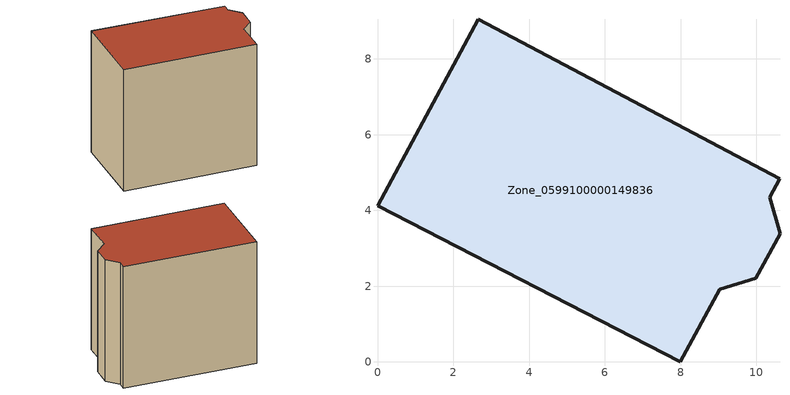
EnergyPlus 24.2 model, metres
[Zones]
Zone_0599100000149836
 floor ground (C_G): 0,4.13 2.66,9.05 10.62,4.83 10.36,4.35 10.63,3.38 9.99,2.21 9.04,1.92 8,0 z0
 wall outside (C_F): 2.66,9.05 0,4.13 8,0 9.04,1.92 9.99,2.21 10.63,3.38 10.36,4.35 10.62,4.83 2.66,9.05 z0:8.6
 roof outside (C_R): 10.62,4.83 2.66,9.05 0,4.13 8,0 9.04,1.92 9.99,2.21 10.63,3.38 10.36,4.35 z8.6
[BUILDING]
Pand.0599100000149836: North Axis=0; Terrain=City; Loads Convergence Tolerance Value=0.04; Temperature Convergence Tolerance Value=0.4; Solar Distribution=FullExterior; Maximum Number of Warmup Days=25; Minimum Number of Warmup Days=1
[Site:Location]
Rotterdam.The.Hague.AP_ZH_NLD Design_Conditions: Latitude=51.96; Longitude=4.45; Time Zone=1; Elevation=-4.5
[SITE:GROUNDTEMPERATURE:BUILDINGSURFACE]
18, 18, 18, 18, 18, 18, 18, 18, 18, 18, 18, 18
[MATERIAL] Thermal Absorptance=0.9; Solar Absorptance=0.7; Visible Absorptance=0.7
Name | Roughness | Thickness | Conductivity | Density | Specific Heat
G.TI.1946 | MediumSmooth | 0.15 | 1 | 540 | 1210
F.TI.1946 | Rough | 0.3 | 0.857143 | 1920 | 840
R.TI.1946 | MediumRough | 0.2 | 0.1 | 1500 | 1000
[CONSTRUCTION]
C_G: G.TI.1946
C_F: F.TI.1946
C_R: R.TI.1946
[ZONE]
Zone_0599100000149836: Type=1; Multiplier=1; Ceiling Height=Autocalculate; Volume=Autocalculate; Floor Area=autocalculate; Part of Total Floor Area=Yes
[ZONEINFILTRATION:DESIGNFLOWRATE]
Infil_Zone_0599100000149836: Zone or ZoneList or Space or SpaceList=Zone_0599100000149836; Schedule=AlwaysOn; Design Flow Rate Calculation Method=Flow/Area; Flow Rate per Floor Area=0.003; Constant Term Coefficient=1; Temperature Term Coefficient=0; Velocity Term Coefficient=0; Velocity Squared Term Coefficient=0
[HVACTEMPLATE:ZONE:IDEALLOADSAIRSYSTEM]
Zone_0599100000149836: Maximum Heating Supply Air Temperature=50; Minimum Cooling Supply Air Temperature=13; Maximum Heating Supply Air Humidity Ratio=0.0156; Minimum Cooling Supply Air Humidity Ratio=0.0077; Heating Limit=NoLimit; Cooling Limit=NoLimit; Dehumidification Control Type=ConstantSensibleHeatRatio; Cooling Sensible Heat Ratio=0.7; Dehumidification Setpoint=60; Humidification Control Type=None; Humidification Setpoint=30; Outdoor Air Method=None; Outdoor Air Flow Rate per Person=0.00944; Outdoor Air Flow Rate per Zone Floor Area=0; Outdoor Air Flow Rate per Zone=0; Demand Controlled Ventilation Type=None; Outdoor Air Economizer Type=NoEconomizer; Heat Recovery Type=None; Sensible Heat Recovery Effectiveness=0.7; Latent Heat Recovery Effectiveness=0.65
[ZONECONTROL:THERMOSTAT]
ThermostatControl_Zone_0599100000149836: Zone or ZoneList=Zone_0599100000149836; Control Type Schedule=DualSetpointControlType; Control 1=Thermostat_Zone_0599100000149836; Temperature Difference Between Cutout And Setpoint=0
[THERMOSTATSETPOINT:DUALSETPOINT]
Thermostat_Zone_0599100000149836: Heating Setpoint Temperature Schedule=HeatingSetpoint_Zone_0599100000149836; Cooling Setpoint Temperature Schedule=CoolingSetpoint_Zone_0599100000149836
[SCHEDULE:COMPACT]
HeatingSetpoint_Zone_0599100000149836: Through: 12/31, For: AllDays, Until: 24:00, 21
CoolingSetpoint_Zone_0599100000149836: Through: 12/31, For: AllDays, Until: 24:00, 24
DualSetpointControlType: Through: 12/31, For: AllDays, Until: 24:00, 4
AlwaysOn: Through: 12/31, For: AllDays, Until: 24:00, 1
